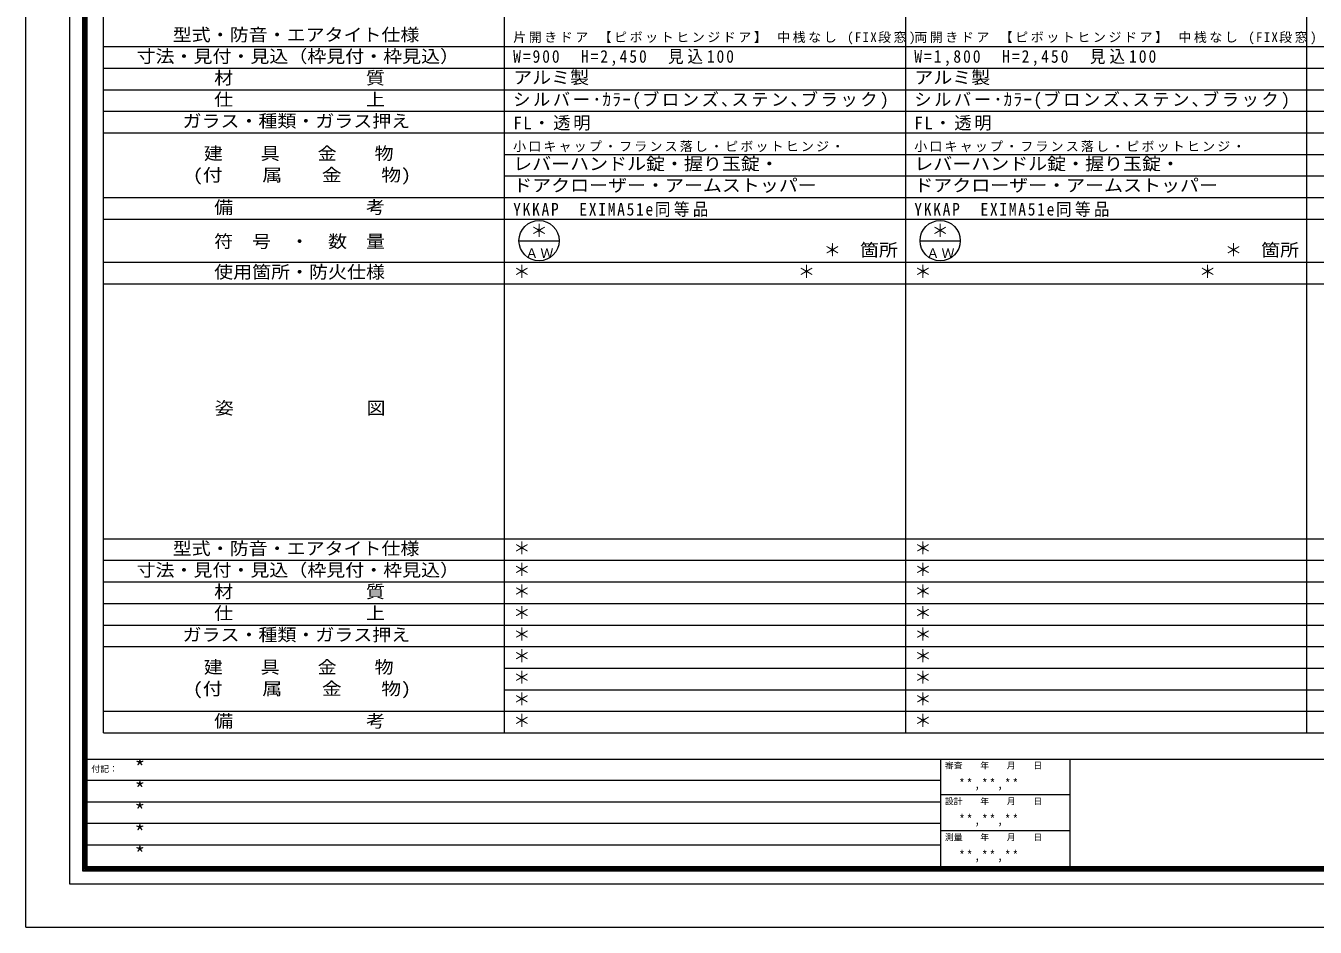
# Model space of a CAD drawing. Units: millimetres, scale not verified. Extents: x -14850 to 14850, y -10500 to 10500.
# Drawn here: x -14850 to 97, y -10500 to -51 of the extents above; entities that cross this region are included whole.
import ezdxf
from ezdxf.enums import TextEntityAlignment as Align

# ---------------------------------------------------------------- set-up
doc = ezdxf.new("R2010")
doc.units = ezdxf.units.MM
doc.header["$LTSCALE"] = 50
doc.layers.add('0-0_0', color=7, linetype='Continuous')
doc.layers.add('0-1_USER1', color=7, linetype='Continuous', lineweight=9)
doc.styles.add('ＭＳ ゴシック', font='')
doc.styles.get('ＭＳ ゴシック').set_extended_font_data('MS Gothic')

msp = doc.modelspace()

# ---------------------------------------------------------------- linework, layer by layer
at = {"layer": '0-1_USER1'}
for p, q in [((-14850, -10500), (-14850, 10500)), ((-14340.23, -9999.25), (-14340.23, 9987.41)), ((-14190.23, -9849.81), (-14190.23, 9837.97)), ((-14177.82, -9837.41), (-14177.82, 9825.57)), ((-14164.85, -9825), (-14164.85, 9812.59)), ((-14152.44, -9812.03), (-14152.44, 9799.62)), ((-14140.04, -9799.06), (-14140.04, 9787.22)), ((-13949.96, -8247.06), (-13949.96, 9617.94)), ((-9299.96, -8247.06), (-9299.96, 9617.94)), ((-4649.96, -8247.06), (-4649.96, 9617.94)), ((0.04, -8247.06), (0.04, 9617.94)), ((-13949.96, -292.06), (13950.04, -292.06)), ((-13949.96, -542.06), (13950.04, -542.06)), ((-13949.96, -792.06), (13950.04, -792.06)), ((-13949.96, -1042.06), (13950.04, -1042.06)), ((-13949.96, -1292.06), (13950.04, -1292.06)), ((-9299.96, -1542.06), (13950.04, -1542.06)), ((-9299.96, -1792.06), (13950.04, -1792.06)), ((-13949.96, -2042.06), (13950.04, -2042.06)), ((-13949.96, -2292.06), (13950.04, -2292.06)), ((-9133.29, -2542.06), (-8666.63, -2542.06)), ((-4483.29, -2542.06), (-4016.63, -2542.06)), ((-13949.96, -2792.06), (13950.04, -2792.06)), ((-13949.96, -3042.06), (13950.04, -3042.06)), ((-13949.96, -5997.06), (13950.04, -5997.06)), ((-13949.96, -6247.06), (13950.04, -6247.06)), ((-13949.96, -6497.06), (13950.04, -6497.06)), ((-13949.96, -6747.06), (13950.04, -6747.06)), ((-13949.96, -6997.06), (13950.04, -6997.06)), ((-13949.96, -7247.06), (13950.04, -7247.06)), ((-9299.96, -7497.06), (13950.04, -7497.06)), ((-9299.96, -7747.06), (13950.04, -7747.06)), ((-13949.96, -7997.06), (13950.04, -7997.06)), ((-13949.96, -8247.06), (13950.04, -8247.06)), ((-14190.23, -8550.56), (14190.23, -8550.56)), ((-4245.68, -8550.56), (-4245.68, -9849.81)), ((-2746.8, -8550.56), (-2746.8, -9849.81)), ((-4245.68, -8798.68), (-14190.23, -8798.68)), ((-2746.8, -8965.6), (-4245.68, -8965.6)), ((-4245.68, -9049.62), (-14190.23, -9049.62)), ((-4245.68, -9299.44), (-14190.23, -9299.44)), ((-2746.8, -9382.33), (-4245.68, -9382.33)), ((-4245.68, -9549.25), (-14190.23, -9549.25)), ((14190.23, -9849.81), (-14190.23, -9849.81)), ((14177.82, -9837.41), (-14177.82, -9837.41)), ((14165.42, -9825), (-14164.85, -9825)), ((14152.45, -9812.03), (-14152.44, -9812.03)), ((14140.04, -9799.06), (-14140.04, -9799.06)), ((14340.79, -9999.25), (-14340.23, -9999.25)), ((-14850, -10500), (14850, -10500))]:
    msp.add_line(p, q, dxfattribs=at)
for centre in [(-8899.96, -2542.06), (-4249.96, -2542.06)]:
    msp.add_circle(centre, 233.33, dxfattribs=at)

# ---------------------------------------------------------------- texts
at = {"layer": '0-0_0', "style": 'ＭＳ ゴシック', "width": 1.1}
for s, p in [('アルミ製', (-9199.96, -767.06)), ('アルミ製', (-4549.96, -767.06)), ('レバーハンドル錠・握り玉錠・', (-9199.96, -1767.06)), ('レバーハンドル錠・握り玉錠・', (-4549.96, -1767.06)), ('ドアクローザー・アームストッパー', (-9199.96, -2017.06)), ('ドアクローザー・アームストッパー', (-4549.96, -2017.06))]:
    msp.add_text(s, height=146.6, dxfattribs=at).set_placement(p, align=Align.BOTTOM_LEFT)
at = {"layer": '0-0_0', "style": 'ＭＳ ゴシック'}
for p in [(-8999.96, -2542.06), (-4349.96, -2542.06), (-5599.96, -2767.06), (-949.96, -2767.06), (-9199.96, -3017.06), (-5899.96, -3017.06), (-4549.96, -3017.06), (-1249.96, -3017.06), (-9199.96, -6222.06), (-4549.96, -6222.06), (-9199.96, -6472.06), (-4549.96, -6472.06), (-9199.96, -6722.06), (-4549.96, -6722.06), (-9199.96, -6972.06), (-4549.96, -6972.06), (-9199.96, -7222.06), (-4549.96, -7222.06), (-9199.96, -7472.06), (-4549.96, -7472.06), (-9199.96, -7722.06), (-4549.96, -7722.06), (-9199.96, -7972.06), (-4549.96, -7972.06), (-9199.96, -8222.06), (-4549.96, -8222.06)]:
    msp.add_text('＊', height=146.6, dxfattribs=at).set_placement(p, align=Align.BOTTOM_LEFT)
at = {"layer": '0-0_0', "attachment_point": 7, "style": 'ＭＳ ゴシック'}
for s, insert, char_height in [('\\T1.2;片開きドア\\~【ピボットヒンジドア】\\~中桟なし\\~(FIX段窓)', (-9199.96, -267.06), 110), ('\\T1.2;両開きドア\\~【ピボットヒンジドア】\\~中桟なし\\~(FIX段窓)', (-4549.96, -267.06), 110), ('\\T1.25;\\W0.9;W=900\\~\\~H=2,450\\~\\~見込100', (-9199.96, -517.06), 146.6), ('\\T1.26;\\W0.9;W=1,800\\~\\~H=2,450\\~\\~見込100', (-4549.96, -517.06), 146.6), ('\\T1.15;シルバー･ｶﾗｰ(ブロンズ､ステン､ブラック)', (-9199.96, -1017.06), 146.6), ('\\T1.15;シルバー･ｶﾗｰ(ブロンズ､ステン､ブラック)', (-4549.96, -1017.06), 146.6), ('\\T1.16;FL・透明', (-9199.96, -1267.06), 146.6), ('\\T1.16;FL・透明', (-4549.96, -1267.06), 146.6), ('\\T1.17;小口キャップ・フランス落し・ピボットヒンジ・', (-9199.96, -1517.06), 110), ('\\T1.17;小口キャップ・フランス落し・ピボットヒンジ・', (-4549.96, -1517.06), 110), ('\\T1.22;\\W0.9;YKKAP\u3000EXIMA51e同等品', (-9199.96, -2267.06), 146.6), ('\\T1.22;\\W0.9;YKKAP\u3000EXIMA51e同等品', (-4549.96, -2267.06), 146.6)]:
    msp.add_mtext(s, dxfattribs=dict(at, insert=insert, char_height=char_height))
at = {"layer": '0-1_USER1', "style": 'ＭＳ ゴシック'}
for s, width, p in [('型式・防音・エアタイト仕様', 1.1, (-13146.33, -272.06)), ('寸法・見付・見込（枠見付・枠見込）', 1.1, (-13566.33, -522.06)), ('材\u3000\u3000\u3000\u3000\u3000\u3000\u3000質', 1.1, (-12666.33, -772.06)), ('仕\u3000\u3000\u3000\u3000\u3000\u3000\u3000上', 1.1, (-12666.33, -1022.06)), ('ガラス・種類・ガラス押え', 1.1, (-13033, -1272.06)), ('建\u3000\u3000具\u3000\u3000金\u3000\u3000物', 1.1, (-12786.33, -1647.06)), ('(付\u3000\u3000属\u3000\u3000金\u3000\u3000物)', 1.15, (-12913, -1897.06)), ('備\u3000\u3000\u3000\u3000\u3000\u3000\u3000考', 1.1, (-12666.33, -2272.06)), ('符\u3000号\u3000・\u3000数\u3000量', 1.1, (-12666.33, -2667.06)), ('箇所', 1.1, (-5179.96, -2767.06)), ('箇所', 1.1, (-529.96, -2767.06)), ('使用箇所・防火仕様', 1.1, (-12666.33, -3022.06)), ('姿\u3000\u3000\u3000\u3000\u3000\u3000\u3000図', 1.1, (-12659.66, -4599.56)), ('型式・防音・エアタイト仕様', 1.1, (-13146.33, -6227.06)), ('寸法・見付・見込（枠見付・枠見込）', 1.1, (-13566.33, -6477.06)), ('材\u3000\u3000\u3000\u3000\u3000\u3000\u3000質', 1.1, (-12666.33, -6727.06)), ('仕\u3000\u3000\u3000\u3000\u3000\u3000\u3000上', 1.1, (-12666.33, -6977.06)), ('ガラス・種類・ガラス押え', 1.1, (-13033, -7227.06)), ('建\u3000\u3000具\u3000\u3000金\u3000\u3000物', 1.1, (-12786.33, -7602.06)), ('(付\u3000\u3000属\u3000\u3000金\u3000\u3000物)', 1.15, (-12913, -7852.06)), ('備\u3000\u3000\u3000\u3000\u3000\u3000\u3000考', 1.1, (-12666.33, -8227.06))]:
    msp.add_text(s, height=146.6, dxfattribs=dict(at, width=width)).set_placement(p, align=Align.BOTTOM_LEFT)
at = {"layer": '0-1_USER1', "color": 4, "style": 'ＭＳ ゴシック'}
for s, p in [('付記：', (-14090.04, -8723.68)), ('審査\u3000\u3000年\u3000\u3000月\u3000\u3000日', (-4195.68, -8683.68)), ('設計\u3000\u3000年\u3000\u3000月\u3000\u3000日', (-4195.68, -9098.72)), ('測量\u3000\u3000年\u3000\u3000月\u3000\u3000日', (-4195.68, -9515.45))]:
    msp.add_text(s, height=73.31, dxfattribs=at).set_placement(p, align=Align.BOTTOM_LEFT)
at = {"layer": '0-1_USER1', "color": 3, "style": 'ＭＳ ゴシック'}
for p in [(-13590.04, -8798.68), (-13590.04, -9049.62), (-13590.04, -9299.62), (-13590.04, -9550.38), (-13590.04, -9800.38)]:
    msp.add_text('*', height=183.3, dxfattribs=at).set_placement(p, align=Align.BOTTOM_LEFT)
at = {"layer": '0-1_USER1', "char_height": 110, "attachment_point": 7, "style": 'ＭＳ ゴシック'}
for s, insert in [('\\T1.17;ＡＷ', (-9059.96, -2742.06)), ('\\T1.17;ＡＷ', (-4409.96, -2742.06)), ('\\T1.39;\\W0.85;**,**,**', (-4029.7, -8916.54)), ('\\T1.39;\\W0.85;**,**,**', (-4029.7, -9333.27)), ('\\T1.39;\\W0.85;**,**,**', (-4029.7, -9750))]:
    msp.add_mtext(s, dxfattribs=dict(at, insert=insert))

doc.saveas('drawing.dxf')
